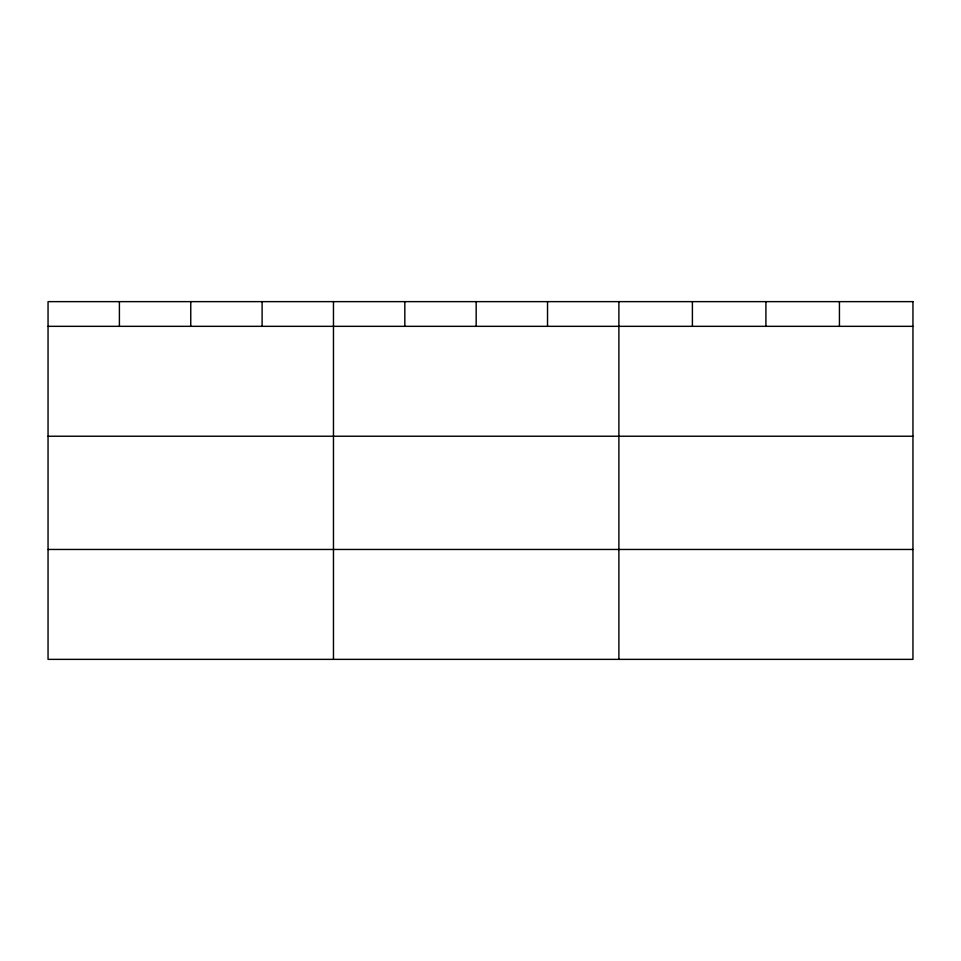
<?xml version="1.0" encoding="UTF-8"?>
<svg xmlns="http://www.w3.org/2000/svg" width="961" height="961" viewBox="0 0 961 961"><rect width="100%" height="100%" fill="white"/><g stroke="black" fill="none" stroke-linecap="round" stroke-linejoin="round"><path stroke-width="1.44" d="M48.05 326.332L912.95 326.332M48.05 436.234L912.95 436.234M48.05 549.464L912.95 549.464M839.433 301.634L839.433 326.332M765.917 301.634L765.917 326.332M692.4 301.634L692.4 326.332M618.884 301.634L618.884 659.366M547.53 301.634L547.53 326.332M476.175 301.634L476.175 326.332M404.821 301.634L404.821 326.332M333.467 301.634L333.467 659.366M262.113 301.634L262.113 326.332M190.758 301.634L190.758 326.332M119.404 301.634L119.404 326.332M912.95 301.634L48.05 301.634L48.05 659.366L912.95 659.366L912.95 301.634"/></g></svg>
